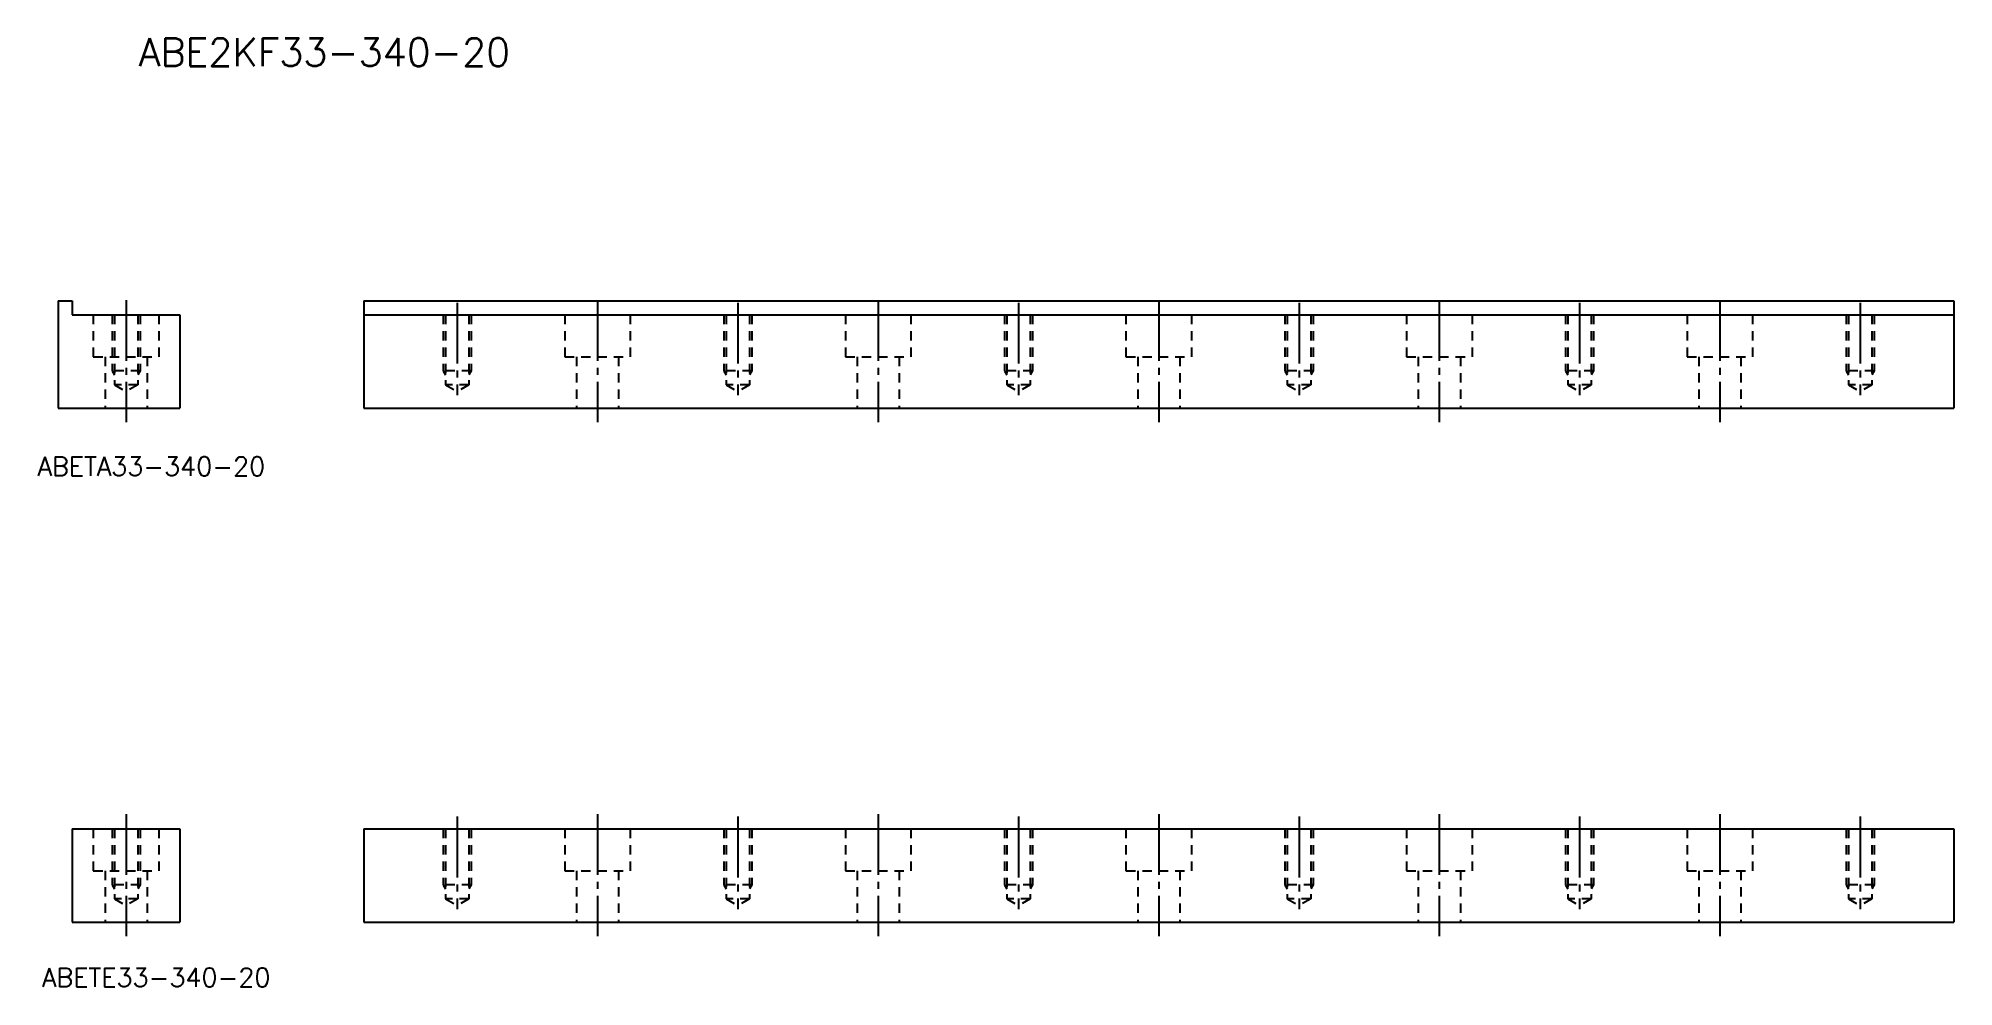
# Model space of a CAD drawing. Extents: x -42 to 368, y 1147 to 1350.
import ezdxf

# ---------------------------------------------------------------- set-up
doc = ezdxf.new("R2010")
doc.units = 0
doc.header["$MEASUREMENT"] = 0
doc.linetypes.add('CENTER', pattern=[17.5, 13, -1.5, 1.5, -1.5])
doc.linetypes.add('DASHED', pattern=[3.5, 2, -1.5])
doc.layers.get('0').update_dxf_attribs({"linetype": 'CONTINUOUS'})
doc.layers.add('CENTER', color=1, linetype='CENTER')
doc.styles.get("Standard").update_dxf_attribs({"font": 'txt.shx', "bigfont": '@extfont2.shx'})

msp = doc.modelspace()

# ---------------------------------------------------------------- linework, layer by layer
at = {"color": 7, "linetype": 'Continuous'}
for p, q in [((-37.64, 1293.8), (-34.64, 1293.8)), ((-37.64, 1293.8), (-37.64, 1270.8)), ((-34.64, 1293.8), (-34.64, 1290.8)), ((-34.64, 1290.8), (-11.64, 1290.8)), ((-11.64, 1290.8), (-11.64, 1270.8)), ((27.69, 1293.8), (367.69, 1293.8)), ((27.69, 1293.8), (27.69, 1270.8)), ((27.69, 1290.8), (367.69, 1290.8)), ((367.69, 1293.8), (367.69, 1270.8)), ((-37.64, 1270.8), (-11.64, 1270.8)), ((27.69, 1270.8), (367.69, 1270.8)), ((-34.64, 1180.8), (-34.64, 1160.8)), ((-34.64, 1180.8), (-11.64, 1180.8)), ((-11.64, 1180.8), (-11.64, 1160.8)), ((27.69, 1180.8), (367.69, 1180.8)), ((27.69, 1180.8), (27.69, 1160.8)), ((367.69, 1180.8), (367.69, 1160.8)), ((-34.64, 1160.8), (-11.64, 1160.8)), ((27.69, 1160.8), (367.69, 1160.8))]:
    msp.add_line(p, q, dxfattribs=at)
at = {"color": 3, "linetype": 'DASHED'}
for p, q in [((-30.14, 1290.8), (-30.14, 1281.8)), ((-26.14, 1290.8), (-26.14, 1278.8)), ((-25.64, 1290.8), (-25.64, 1275.8)), ((-20.64, 1290.8), (-20.64, 1275.8)), ((-20.14, 1290.8), (-20.14, 1278.8)), ((-16.14, 1290.8), (-16.14, 1281.8)), ((44.69, 1290.8), (44.69, 1278.8)), ((45.19, 1290.8), (45.19, 1275.8)), ((50.19, 1290.8), (50.19, 1275.8)), ((50.69, 1290.8), (50.69, 1278.8)), ((70.69, 1290.8), (70.69, 1281.8)), ((84.69, 1290.8), (84.69, 1281.8)), ((104.69, 1290.8), (104.69, 1278.8)), ((105.19, 1290.8), (105.19, 1275.8)), ((110.19, 1290.8), (110.19, 1275.8)), ((110.69, 1290.8), (110.69, 1278.8)), ((130.69, 1290.8), (130.69, 1281.8)), ((144.69, 1290.8), (144.69, 1281.8)), ((164.69, 1290.8), (164.69, 1278.8)), ((165.19, 1290.8), (165.19, 1275.8)), ((170.19, 1290.8), (170.19, 1275.8)), ((170.69, 1290.8), (170.69, 1278.8)), ((190.69, 1290.8), (190.69, 1281.8)), ((204.69, 1290.8), (204.69, 1281.8)), ((224.69, 1290.8), (224.69, 1278.8)), ((225.19, 1290.8), (225.19, 1275.8)), ((230.19, 1290.8), (230.19, 1275.8)), ((230.69, 1290.8), (230.69, 1278.8)), ((250.69, 1290.8), (250.69, 1281.8)), ((264.69, 1290.8), (264.69, 1281.8)), ((284.69, 1290.8), (284.69, 1278.8)), ((285.19, 1290.8), (285.19, 1275.8)), ((290.19, 1290.8), (290.19, 1275.8)), ((290.69, 1290.8), (290.69, 1278.8)), ((310.69, 1290.8), (310.69, 1281.8)), ((324.69, 1290.8), (324.69, 1281.8)), ((344.69, 1290.8), (344.69, 1278.8)), ((345.19, 1290.8), (345.19, 1275.8)), ((350.19, 1290.8), (350.19, 1275.8)), ((350.69, 1290.8), (350.69, 1278.8)), ((-30.14, 1281.8), (-16.14, 1281.8)), ((-27.64, 1281.8), (-27.64, 1270.8)), ((-26.14, 1278.8), (-25.64, 1277.93)), ((-20.14, 1278.8), (-26.14, 1278.8)), ((-20.14, 1278.8), (-20.64, 1277.93)), ((-18.64, 1281.8), (-18.64, 1270.8)), ((50.69, 1278.8), (44.69, 1278.8)), ((44.69, 1278.8), (45.19, 1277.93)), ((50.69, 1278.8), (50.19, 1277.93)), ((70.69, 1281.8), (84.69, 1281.8)), ((73.19, 1281.8), (73.19, 1270.8)), ((82.19, 1281.8), (82.19, 1270.8)), ((104.69, 1278.8), (105.19, 1277.93)), ((110.69, 1278.8), (104.69, 1278.8)), ((110.69, 1278.8), (110.19, 1277.93)), ((130.69, 1281.8), (144.69, 1281.8)), ((133.19, 1281.8), (133.19, 1270.8)), ((142.19, 1281.8), (142.19, 1270.8)), ((164.69, 1278.8), (165.19, 1277.93)), ((170.69, 1278.8), (164.69, 1278.8)), ((170.69, 1278.8), (170.19, 1277.93)), ((190.69, 1281.8), (204.69, 1281.8)), ((193.19, 1281.8), (193.19, 1270.8)), ((202.19, 1281.8), (202.19, 1270.8)), ((224.69, 1278.8), (225.19, 1277.93)), ((230.69, 1278.8), (224.69, 1278.8)), ((230.69, 1278.8), (230.19, 1277.93)), ((250.69, 1281.8), (264.69, 1281.8)), ((253.19, 1281.8), (253.19, 1270.8)), ((262.19, 1281.8), (262.19, 1270.8)), ((284.69, 1278.8), (285.19, 1277.93)), ((290.69, 1278.8), (284.69, 1278.8)), ((290.69, 1278.8), (290.19, 1277.93)), ((310.69, 1281.8), (324.69, 1281.8)), ((313.19, 1281.8), (313.19, 1270.8)), ((322.19, 1281.8), (322.19, 1270.8)), ((344.69, 1278.8), (345.19, 1277.93)), ((350.69, 1278.8), (344.69, 1278.8)), ((350.69, 1278.8), (350.19, 1277.93)), ((-25.64, 1275.8), (-23.14, 1274.36)), ((-20.64, 1275.8), (-25.64, 1275.8)), ((-20.64, 1275.8), (-23.14, 1274.36)), ((50.19, 1275.8), (45.19, 1275.8)), ((45.19, 1275.8), (47.69, 1274.36)), ((50.19, 1275.8), (47.69, 1274.36)), ((105.19, 1275.8), (107.69, 1274.36)), ((110.19, 1275.8), (105.19, 1275.8)), ((110.19, 1275.8), (107.69, 1274.36)), ((165.19, 1275.8), (167.69, 1274.36)), ((170.19, 1275.8), (165.19, 1275.8)), ((170.19, 1275.8), (167.69, 1274.36)), ((225.19, 1275.8), (227.69, 1274.36)), ((230.19, 1275.8), (225.19, 1275.8)), ((230.19, 1275.8), (227.69, 1274.36)), ((285.19, 1275.8), (287.69, 1274.36)), ((290.19, 1275.8), (285.19, 1275.8)), ((290.19, 1275.8), (287.69, 1274.36)), ((345.19, 1275.8), (347.69, 1274.36)), ((350.19, 1275.8), (345.19, 1275.8)), ((350.19, 1275.8), (347.69, 1274.36)), ((-30.14, 1180.8), (-30.14, 1171.8)), ((-26.14, 1180.8), (-26.14, 1168.8)), ((-25.64, 1180.8), (-25.64, 1165.8)), ((-20.64, 1180.8), (-20.64, 1165.8)), ((-20.14, 1180.8), (-20.14, 1168.8)), ((-16.14, 1180.8), (-16.14, 1171.8)), ((44.69, 1180.8), (44.69, 1168.8)), ((45.19, 1180.8), (45.19, 1165.8)), ((50.19, 1180.8), (50.19, 1165.8)), ((50.69, 1180.8), (50.69, 1168.8)), ((70.69, 1180.8), (70.69, 1171.8)), ((84.69, 1180.8), (84.69, 1171.8)), ((104.69, 1180.8), (104.69, 1168.8)), ((105.19, 1180.8), (105.19, 1165.8)), ((110.19, 1180.8), (110.19, 1165.8)), ((110.69, 1180.8), (110.69, 1168.8)), ((130.69, 1180.8), (130.69, 1171.8)), ((144.69, 1180.8), (144.69, 1171.8)), ((164.69, 1180.8), (164.69, 1168.8)), ((165.19, 1180.8), (165.19, 1165.8)), ((170.19, 1180.8), (170.19, 1165.8)), ((170.69, 1180.8), (170.69, 1168.8)), ((190.69, 1180.8), (190.69, 1171.8)), ((204.69, 1180.8), (204.69, 1171.8)), ((224.69, 1180.8), (224.69, 1168.8)), ((225.19, 1180.8), (225.19, 1165.8)), ((230.19, 1180.8), (230.19, 1165.8)), ((230.69, 1180.8), (230.69, 1168.8)), ((250.69, 1180.8), (250.69, 1171.8)), ((264.69, 1180.8), (264.69, 1171.8)), ((284.69, 1180.8), (284.69, 1168.8)), ((285.19, 1180.8), (285.19, 1165.8)), ((290.19, 1180.8), (290.19, 1165.8)), ((290.69, 1180.8), (290.69, 1168.8)), ((310.69, 1180.8), (310.69, 1171.8)), ((324.69, 1180.8), (324.69, 1171.8)), ((344.69, 1180.8), (344.69, 1168.8)), ((345.19, 1180.8), (345.19, 1165.8)), ((350.19, 1180.8), (350.19, 1165.8)), ((350.69, 1180.8), (350.69, 1168.8)), ((-30.14, 1171.8), (-16.14, 1171.8)), ((-27.64, 1171.8), (-27.64, 1160.8)), ((-18.64, 1171.8), (-18.64, 1160.8)), ((70.69, 1171.8), (84.69, 1171.8)), ((73.19, 1171.8), (73.19, 1160.8)), ((82.19, 1171.8), (82.19, 1160.8)), ((130.69, 1171.8), (144.69, 1171.8)), ((133.19, 1171.8), (133.19, 1160.8)), ((142.19, 1171.8), (142.19, 1160.8)), ((190.69, 1171.8), (204.69, 1171.8)), ((193.19, 1171.8), (193.19, 1160.8)), ((202.19, 1171.8), (202.19, 1160.8)), ((250.69, 1171.8), (264.69, 1171.8)), ((253.19, 1171.8), (253.19, 1160.8)), ((262.19, 1171.8), (262.19, 1160.8)), ((310.69, 1171.8), (324.69, 1171.8)), ((313.19, 1171.8), (313.19, 1160.8)), ((322.19, 1171.8), (322.19, 1160.8)), ((-26.14, 1168.8), (-25.64, 1167.93)), ((-20.14, 1168.8), (-26.14, 1168.8)), ((-20.14, 1168.8), (-20.64, 1167.93)), ((50.69, 1168.8), (44.69, 1168.8)), ((44.69, 1168.8), (45.19, 1167.93)), ((50.69, 1168.8), (50.19, 1167.93)), ((104.69, 1168.8), (105.19, 1167.93)), ((110.69, 1168.8), (104.69, 1168.8)), ((110.69, 1168.8), (110.19, 1167.93)), ((164.69, 1168.8), (165.19, 1167.93)), ((170.69, 1168.8), (164.69, 1168.8)), ((170.69, 1168.8), (170.19, 1167.93)), ((224.69, 1168.8), (225.19, 1167.93)), ((230.69, 1168.8), (224.69, 1168.8)), ((230.69, 1168.8), (230.19, 1167.93)), ((284.69, 1168.8), (285.19, 1167.93)), ((290.69, 1168.8), (284.69, 1168.8)), ((290.69, 1168.8), (290.19, 1167.93)), ((344.69, 1168.8), (345.19, 1167.93)), ((350.69, 1168.8), (344.69, 1168.8)), ((350.69, 1168.8), (350.19, 1167.93)), ((-25.64, 1165.8), (-23.14, 1164.36)), ((-20.64, 1165.8), (-25.64, 1165.8)), ((-20.64, 1165.8), (-23.14, 1164.36)), ((50.19, 1165.8), (45.19, 1165.8)), ((45.19, 1165.8), (47.69, 1164.36)), ((50.19, 1165.8), (47.69, 1164.36)), ((105.19, 1165.8), (107.69, 1164.36)), ((110.19, 1165.8), (105.19, 1165.8)), ((110.19, 1165.8), (107.69, 1164.36)), ((165.19, 1165.8), (167.69, 1164.36)), ((170.19, 1165.8), (165.19, 1165.8)), ((170.19, 1165.8), (167.69, 1164.36)), ((225.19, 1165.8), (227.69, 1164.36)), ((230.19, 1165.8), (225.19, 1165.8)), ((230.19, 1165.8), (227.69, 1164.36)), ((285.19, 1165.8), (287.69, 1164.36)), ((290.19, 1165.8), (285.19, 1165.8)), ((290.19, 1165.8), (287.69, 1164.36)), ((345.19, 1165.8), (347.69, 1164.36)), ((350.19, 1165.8), (345.19, 1165.8)), ((350.19, 1165.8), (347.69, 1164.36))]:
    msp.add_line(p, q, dxfattribs=at)
at = {"layer": 'CENTER', "color": 1, "linetype": 'CENTER'}
for p, q in [((-23.14, 1293.96), (-23.14, 1267.79)), ((47.69, 1293.4), (47.69, 1273.62)), ((77.69, 1293.96), (77.69, 1267.79)), ((107.69, 1293.4), (107.69, 1273.62)), ((137.69, 1293.96), (137.69, 1267.79)), ((167.69, 1293.4), (167.69, 1273.62)), ((197.69, 1293.96), (197.69, 1267.79)), ((227.69, 1293.4), (227.69, 1273.62)), ((257.69, 1293.96), (257.69, 1267.79)), ((287.69, 1293.4), (287.69, 1273.62)), ((317.69, 1293.96), (317.69, 1267.79)), ((347.69, 1293.4), (347.69, 1273.62)), ((-23.14, 1183.96), (-23.14, 1157.79)), ((77.69, 1183.96), (77.69, 1157.79)), ((137.69, 1183.96), (137.69, 1157.79)), ((197.69, 1183.96), (197.69, 1157.79)), ((257.69, 1183.96), (257.69, 1157.79)), ((317.69, 1183.96), (317.69, 1157.79)), ((47.69, 1183.4), (47.69, 1163.62)), ((107.69, 1183.4), (107.69, 1163.62)), ((167.69, 1183.4), (167.69, 1163.62)), ((227.69, 1183.4), (227.69, 1163.62)), ((287.69, 1183.4), (287.69, 1163.62)), ((347.69, 1183.4), (347.69, 1163.62))]:
    msp.add_line(p, q, dxfattribs=at)

# ---------------------------------------------------------------- texts
at = {"color": 7, "linetype": 'Continuous'}
for s, height, p in [('ABE2KF33-340-20', 6, (-20.46, 1343.99)), ('ABETA33-340-20', 4, (-42.08, 1256.37)), ('ABETE33-340-20', 4, (-41.13, 1147))]:
    msp.add_text(s, height=height, dxfattribs=at).set_placement(p)

doc.saveas('drawing.dxf')
